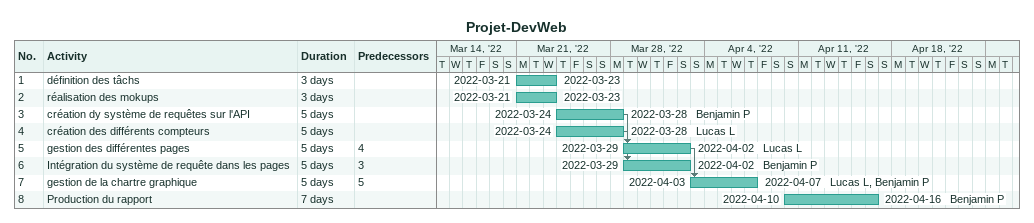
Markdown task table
Projet-DevWeb

| ID | Task | Duration | Start | Finish | Predecessors | Resources |
|---|---|---|---|---|---|---|
| 1 | définition des tâchs | 3d | 2022-03-21 | 2022-03-23 |  |  |
| 2 | réalisation des mokups | 3d | 2022-03-21 | 2022-03-23 |  |  |
| 3 | création dy système de requêtes sur l'API | 5d | 2022-03-24 | 2022-03-28 |  | Benjamin P |
| 4 | création des différents compteurs | 5d | 2022-03-24 | 2022-03-28 |  | Lucas L |
| 5 | gestion des différentes pages | 5d | 2022-03-29 | 2022-04-02 | 4 | Lucas L |
| 6 | Intégration du système de requête dans les pages | 5d | 2022-03-29 | 2022-04-02 | 3 | Benjamin P |
| 7 | gestion de la chartre graphique | 5d | 2022-04-03 | 2022-04-07 | 5 | Lucas L, Benjamin P |
| 8 | Production du rapport | 7d | 2022-04-10 | 2022-04-16 |  | Benjamin P |
